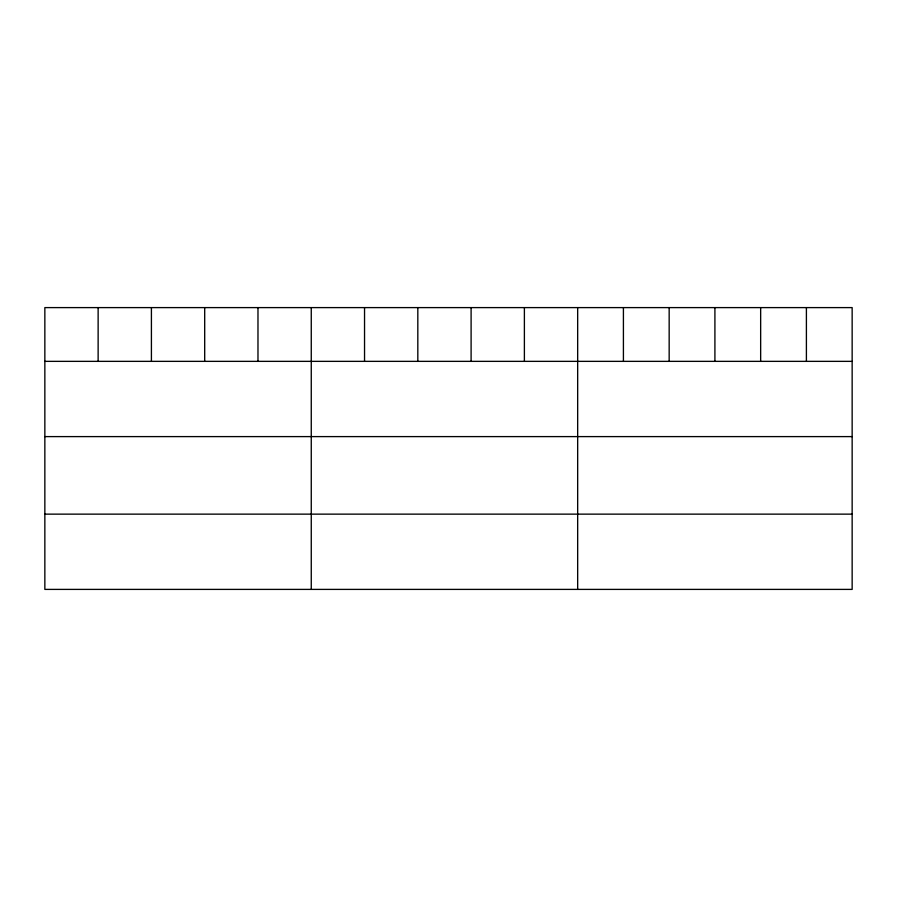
<?xml version="1.0" encoding="UTF-8"?>
<svg xmlns="http://www.w3.org/2000/svg" width="897" height="897" viewBox="0 0 897 897"><rect width="100%" height="100%" fill="white"/><g stroke="black" fill="none" stroke-linecap="round" stroke-linejoin="round"><path stroke-width="1.35" d="M852.15 361.356L852.15 589.396L44.85 589.396L44.85 307.604L852.15 307.604L852.15 361.356L44.85 361.356M44.85 436.604L852.15 436.604M44.85 514.138L852.15 514.138M806.403 307.604L806.403 361.356M760.656 307.604L760.656 361.356M714.909 307.604L714.909 361.356M669.162 307.604L669.162 361.356M623.415 307.604L623.415 361.356M577.668 307.604L577.668 589.396M524.386 307.604L524.386 361.356M471.104 307.604L471.104 361.356M417.823 307.604L417.823 361.356M364.541 307.604L364.541 361.356M311.259 307.604L311.259 589.396M257.977 307.604L257.977 361.356M204.695 307.604L204.695 361.356M151.414 307.604L151.414 361.356M98.132 307.604L98.132 361.356"/></g></svg>
